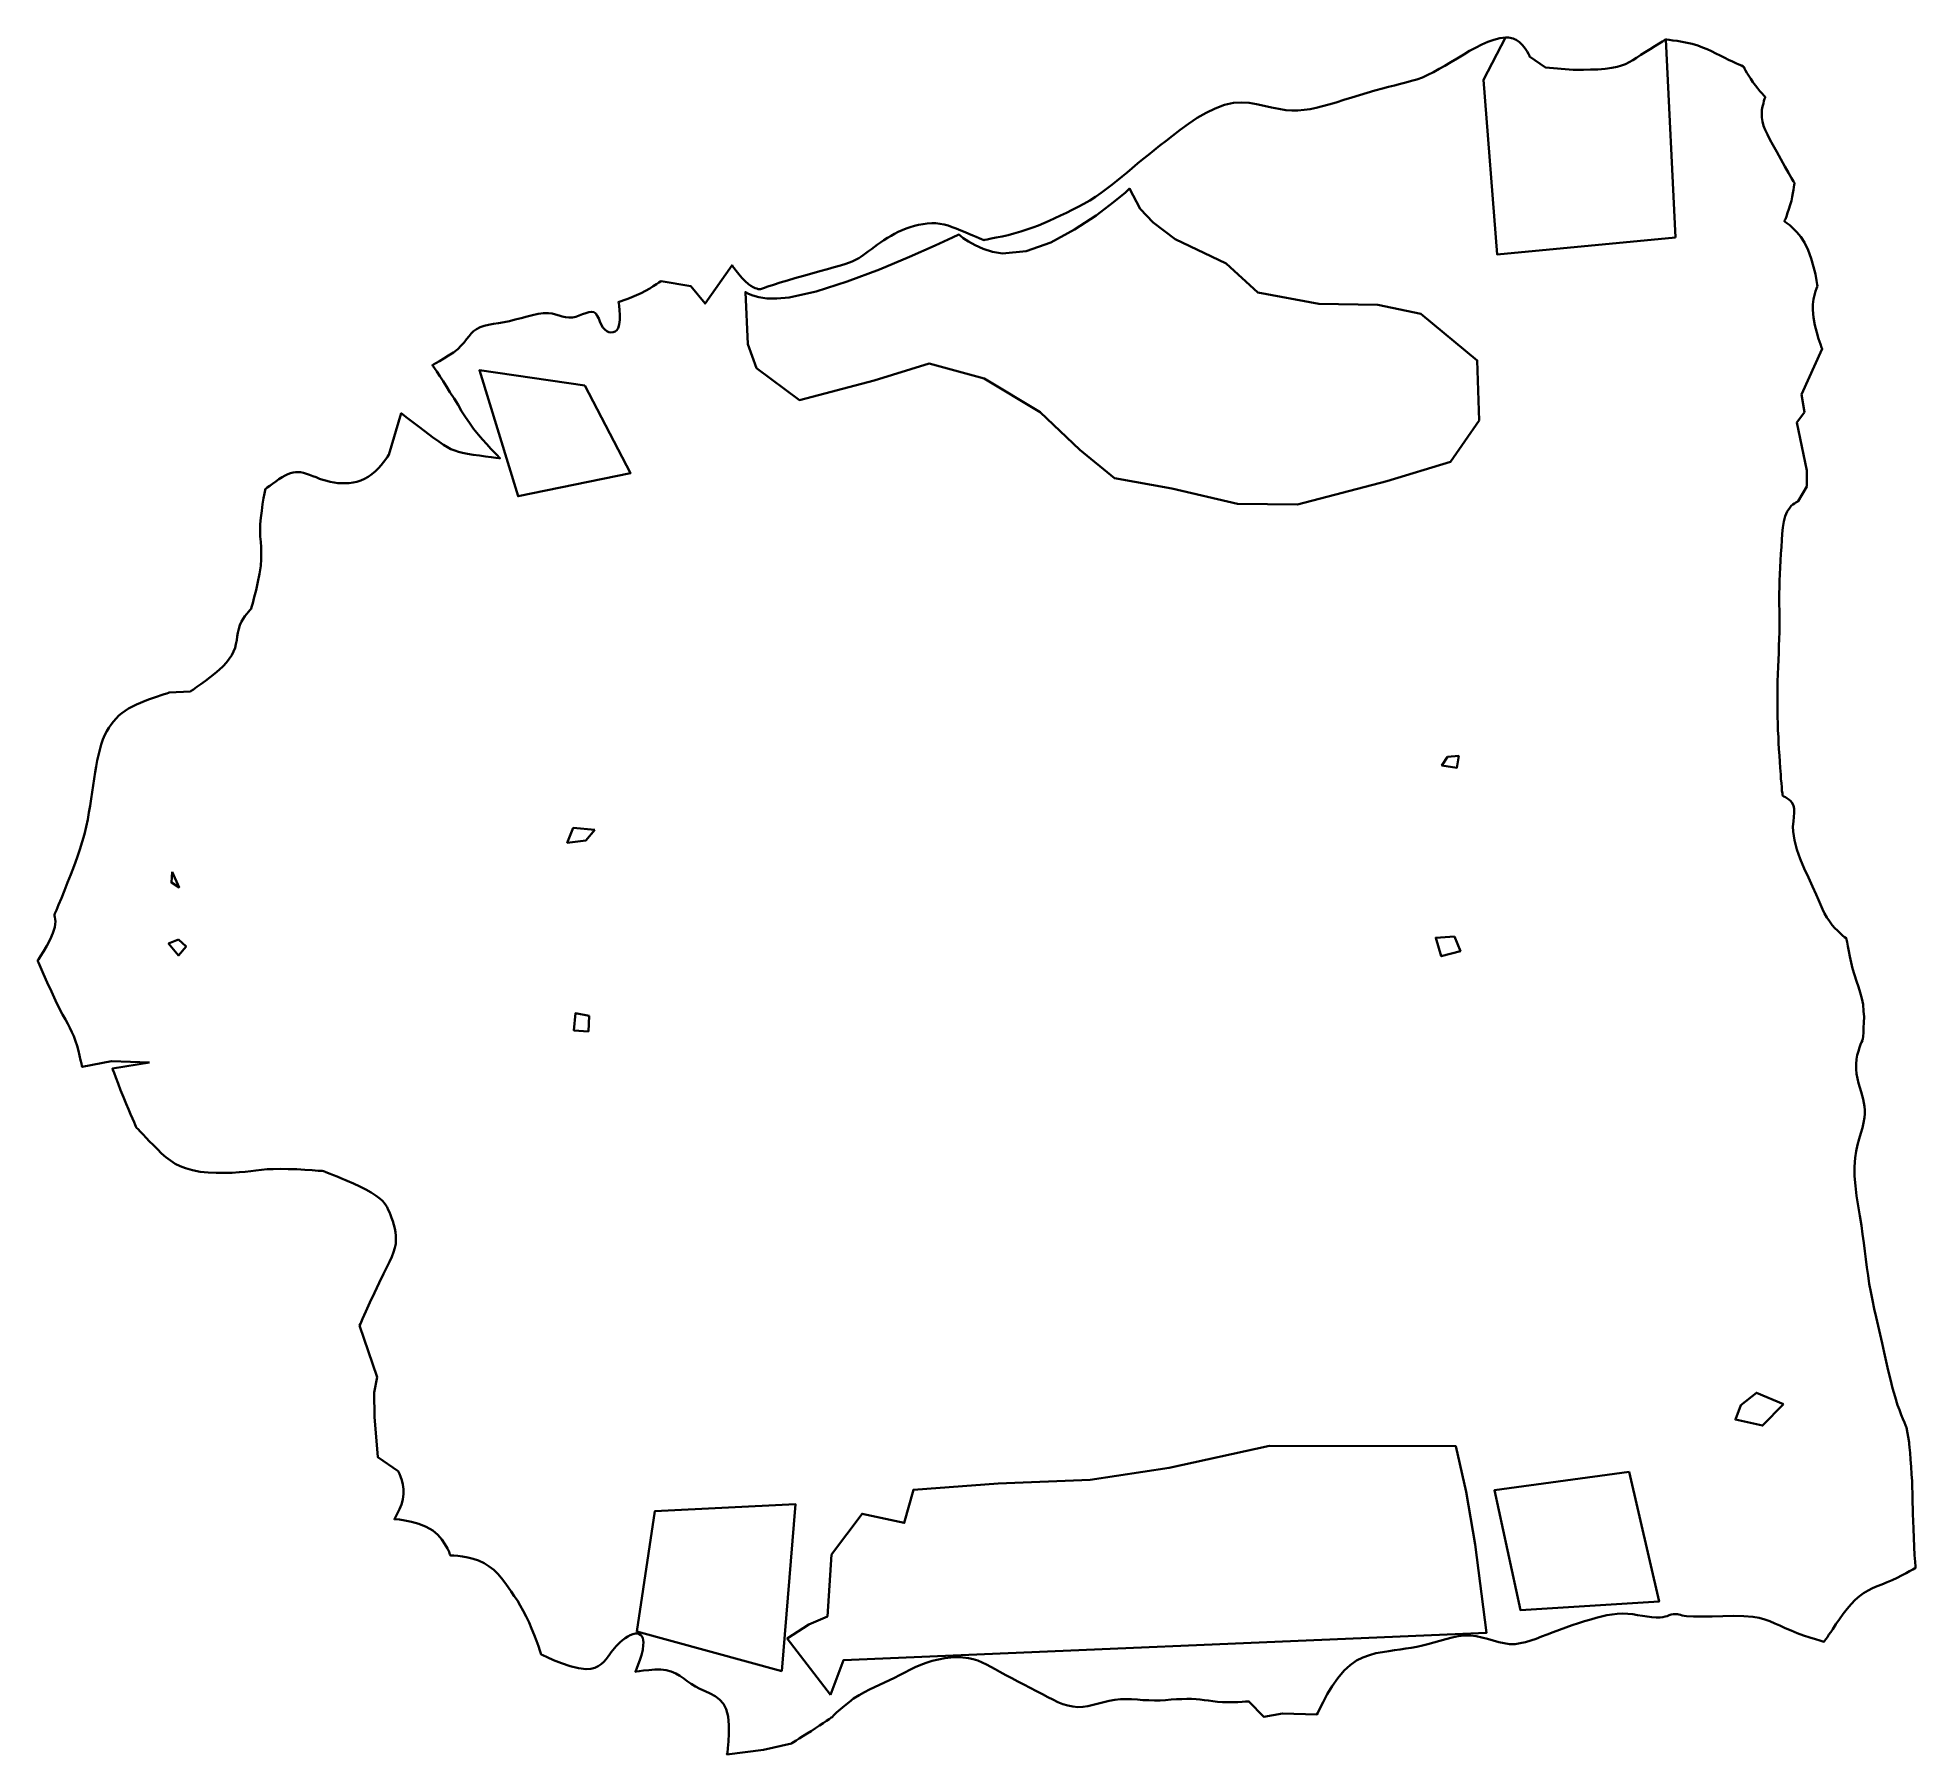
# Model space of a CAD drawing. Extents: x 0 to 9384, y -8582 to 0.
import ezdxf

# ---------------------------------------------------------------- set-up
doc = ezdxf.new("R2010")
doc.units = 0
doc.linetypes.add('Solid', pattern=[0])
for name, color, linetype in [('zone_0_q2', 7, 'Continuous'), ('zone_1_q3', 7, 'Continuous'), ('zone_2_q1', 7, 'Continuous'), ('zone_3_q3', 7, 'Continuous'), ('zone_4_q3', 7, 'Continuous'), ('zone_5_q2', 7, 'Continuous'), ('zone_6_q3', 7, 'Continuous')]:
    doc.layers.add(name, color=color, linetype=linetype)

msp = doc.modelspace()

# ---------------------------------------------------------------- linework, layer by layer
at = {"color": 0, "linetype": 'Solid', "lineweight": 35}
for points in [[(559, -5124), (370, -5117), (223, -5145), (222, -5140), (219, -5128), (215, -5111), (210, -5089), (204, -5065), (198, -5040), (190, -5017), (182, -4992), (172, -4971), (162, -4950), (151, -4930), (139, -4908), (125, -4884), (110, -4855), (90, -4814), (69, -4769), (48, -4723), (29, -4681), (14, -4647), (4, -4623), (0, -4614), (4, -4608), (15, -4592), (29, -4569), (46, -4540), (63, -4508), (77, -4476), (86, -4446), (88, -4431), (89, -4418), (88, -4406), (87, -4397), (85, -4390), (84, -4386), (84, -4385), (86, -4378), (94, -4361), (105, -4335), (119, -4302), (134, -4264), (150, -4224), (166, -4184), (183, -4140), (198, -4098), (211, -4058), (223, -4020), (234, -3982), (243, -3945), (251, -3908), (257, -3874), (263, -3840), (268, -3806), (273, -3772), (278, -3738), (283, -3705), (288, -3672), (293, -3643), (298, -3614), (304, -3587), (311, -3560), (318, -3534), (327, -3509), (337, -3486), (346, -3467), (356, -3450), (367, -3433), (379, -3418), (392, -3403), (406, -3389), (421, -3377), (437, -3365), (455, -3354), (474, -3343), (494, -3334), (514, -3325), (537, -3316), (560, -3307), (579, -3300), (599, -3293), (617, -3287), (633, -3282), (646, -3278), (654, -3275), (657, -3274), (764, -3268), (768, -3266), (779, -3258), (796, -3246), (816, -3232), (839, -3215), (863, -3197), (886, -3179), (908, -3160), (927, -3142), (944, -3124), (958, -3106), (970, -3088), (979, -3069), (987, -3050), (991, -3032), (995, -3013), (998, -2994), (1001, -2975), (1005, -2956), (1011, -2938), (1019, -2919), (1027, -2905), (1036, -2892), (1045, -2880), (1054, -2870), (1061, -2862), (1066, -2857), (1067, -2855), (1069, -2848), (1075, -2828), (1083, -2798), (1092, -2762), (1101, -2721), (1109, -2680), (1115, -2641), (1118, -2607), (1118, -2577), (1117, -2548), (1115, -2521), (1113, -2494), (1112, -2464), (1113, -2432), (1115, -2400), (1120, -2366), (1124, -2333), (1129, -2303), (1134, -2279), (1137, -2263), (1138, -2257), (1141, -2255), (1148, -2249), (1160, -2240), (1174, -2230), (1190, -2219), (1206, -2208), (1223, -2197), (1237, -2189), (1251, -2182), (1264, -2177), (1277, -2174), (1289, -2172), (1301, -2172), (1314, -2173), (1329, -2176), (1344, -2180), (1359, -2186), (1376, -2192), (1392, -2198), (1409, -2205), (1426, -2211), (1445, -2216), (1463, -2221), (1482, -2224), (1501, -2227), (1520, -2228), (1538, -2228), (1557, -2227), (1577, -2224), (1596, -2220), (1615, -2214), (1634, -2206), (1652, -2196), (1670, -2183), (1688, -2168), (1703, -2153), (1717, -2138), (1729, -2122), (1740, -2108), (1749, -2096), (1754, -2088), (1756, -2086), (1817, -1878), (1824, -1883), (1842, -1897), (1869, -1918), (1902, -1943), (1937, -1970), (1973, -1997), (2005, -2020), (2028, -2035), (2048, -2047), (2066, -2057), (2085, -2064), (2104, -2071), (2124, -2076), (2149, -2080), (2177, -2085), (2208, -2089), (2239, -2094), (2267, -2097), (2290, -2100), (2305, -2102), (2311, -2103), (2307, -2099), (2298, -2089), (2283, -2074), (2265, -2055), (2245, -2033), (2223, -2010), (2203, -1986), (2179, -1956), (2158, -1926), (2138, -1897), (2119, -1867), (2101, -1836), (2082, -1805), (2061, -1772), (2044, -1745), (2027, -1718), (2010, -1692), (1996, -1670), (1984, -1653), (1976, -1641), (1973, -1637), (1978, -1634), (1990, -1628), (2008, -1618), (2030, -1605), (2054, -1590), (2078, -1574), (2100, -1557), (2117, -1540), (2132, -1524), (2144, -1508), (2156, -1493), (2167, -1480), (2179, -1467), (2193, -1457), (2211, -1448), (2231, -1441), (2254, -1436), (2278, -1431), (2304, -1427), (2331, -1423), (2358, -1417), (2387, -1410), (2417, -1402), (2446, -1394), (2474, -1387), (2502, -1381), (2528, -1377), (2553, -1377), (2571, -1380), (2589, -1384), (2606, -1389), (2622, -1394), (2639, -1398), (2656, -1400), (2673, -1399), (2690, -1396), (2707, -1390), (2723, -1383), (2739, -1377), (2754, -1373), (2768, -1371), (2780, -1373), (2789, -1380), (2797, -1391), (2804, -1405), (2810, -1420), (2817, -1435), (2825, -1449), (2835, -1460), (2844, -1467), (2855, -1472), (2865, -1474), (2876, -1473), (2886, -1470), (2894, -1463), (2901, -1453), (2907, -1434), (2910, -1411), (2910, -1386), (2908, -1362), (2906, -1341), (2904, -1327), (2903, -1322), (2906, -1321), (2916, -1318), (2930, -1313), (2949, -1306), (2970, -1298), (2993, -1288), (3016, -1277), (3038, -1266), (3059, -1254), (3077, -1243), (3093, -1233), (3105, -1225), (3113, -1219), (3116, -1217), (3264, -1242), (3336, -1330), (3471, -1138), (3473, -1142), (3480, -1151), (3491, -1166), (3504, -1183), (3519, -1201), (3536, -1218), (3553, -1233), (3565, -1241), (3576, -1247), (3586, -1252), (3594, -1255), (3601, -1257), (3605, -1258), (3607, -1258), (3612, -1257), (3627, -1252), (3649, -1245), (3678, -1236), (3711, -1225), (3747, -1214), (3784, -1203), (3827, -1191), (3869, -1179), (3909, -1168), (3947, -1158), (3981, -1148), (4012, -1139), (4039, -1131), (4052, -1126), (4063, -1122), (4074, -1118), (4084, -1113), (4094, -1108), (4104, -1102), (4114, -1096), (4126, -1087), (4139, -1078), (4153, -1068), (4167, -1057), (4182, -1046), (4197, -1035), (4212, -1024), (4229, -1012), (4247, -1001), (4265, -991), (4283, -981), (4301, -971), (4321, -963), (4340, -955), (4361, -947), (4382, -941), (4403, -936), (4425, -932), (4446, -929), (4468, -928), (4489, -928), (4509, -931), (4530, -935), (4550, -940), (4571, -947), (4591, -955), (4613, -964), (4636, -973), (4654, -981), (4673, -989), (4690, -996), (4705, -1003), (4717, -1008), (4725, -1011), (4728, -1012), (4733, -1011), (4746, -1009), (4766, -1005), (4791, -1000), (4820, -994), (4850, -987), (4879, -979), (4913, -970), (4944, -960), (4973, -950), (5001, -939), (5028, -928), (5055, -916), (5083, -903), (5112, -890), (5141, -876), (5170, -862), (5200, -847), (5229, -831), (5259, -814), (5287, -796), (5315, -777), (5342, -757), (5368, -737), (5394, -716), (5420, -695), (5445, -674), (5470, -653), (5497, -630), (5524, -608), (5551, -586), (5579, -563), (5608, -540), (5639, -516), (5671, -491), (5710, -461), (5752, -431), (5795, -402), (5840, -376), (5885, -354), (5931, -337), (5976, -327), (6015, -325), (6054, -327), (6092, -333), (6129, -341), (6166, -350), (6202, -357), (6237, -363), (6268, -365), (6298, -365), (6329, -362), (6359, -358), (6390, -351), (6421, -343), (6453, -335), (6490, -324), (6528, -312), (6567, -300), (6606, -288), (6644, -276), (6682, -265), (6720, -255), (6751, -247), (6781, -240), (6810, -232), (6838, -225), (6866, -217), (6893, -209), (6920, -199), (6948, -186), (6976, -173), (7004, -157), (7033, -141), (7063, -123), (7094, -104), (7127, -84), (7156, -67), (7186, -51), (7217, -35), (7247, -22), (7277, -11), (7307, -3), (7335, 0), (7343, 0), (7351, 0), (7359, -1), (7366, -3), (7374, -5), (7381, -8), (7388, -11), (7405, -23), (7420, -38), (7433, -54), (7443, -69), (7450, -82), (7455, -91), (7456, -95), (7535, -149), (7673, -161), (7680, -161), (7699, -161), (7726, -161), (7760, -160), (7797, -159), (7833, -156), (7867, -152), (7893, -147), (7915, -140), (7935, -133), (7953, -123), (7971, -113), (7990, -101), (8011, -87), (8034, -73), (8058, -58), (8081, -43), (8103, -30), (8120, -19), (8132, -12), (8136, -10), (8141, -10), (8153, -12), (8171, -14), (8193, -17), (8218, -21), (8244, -26), (8269, -32), (8296, -40), (8320, -49), (8343, -58), (8365, -68), (8386, -79), (8408, -90), (8432, -102), (8450, -111), (8469, -120), (8486, -128), (8502, -135), (8514, -140), (8523, -144), (8526, -145), (8527, -147), (8530, -154), (8535, -164), (8542, -177), (8551, -191), (8561, -207), (8572, -223), (8584, -239), (8596, -254), (8607, -268), (8618, -280), (8626, -289), (8631, -295), (8633, -297), (8633, -299), (8630, -306), (8627, -317), (8624, -330), (8620, -345), (8617, -361), (8616, -377), (8616, -399), (8619, -420), (8624, -441), (8633, -462), (8644, -485), (8657, -510), (8672, -537), (8692, -572), (8712, -608), (8732, -644), (8750, -676), (8765, -703), (8775, -720), (8779, -727), (8779, -729), (8778, -737), (8777, -748), (8775, -762), (8772, -778), (8768, -796), (8764, -816), (8758, -837), (8752, -858), (8745, -877), (8739, -894), (8734, -907), (8730, -915), (8729, -918), (8733, -921), (8742, -927), (8756, -938), (8773, -954), (8792, -973), (8811, -996), (8829, -1024), (8848, -1063), (8863, -1104), (8875, -1146), (8884, -1183), (8890, -1214), (8893, -1235), (8894, -1243), (8893, -1246), (8889, -1254), (8885, -1268), (8880, -1287), (8875, -1308), (8872, -1334), (8872, -1361), (8875, -1399), (8882, -1437), (8891, -1474), (8900, -1506), (8909, -1532), (8915, -1549), (8918, -1556), (8814, -1784), (8830, -1873), (8791, -1925), (8842, -2164), (8842, -2244), (8798, -2318), (8797, -2319), (8793, -2321), (8787, -2324), (8780, -2329), (8772, -2334), (8763, -2341), (8756, -2350), (8743, -2369), (8733, -2393), (8726, -2419), (8722, -2449), (8718, -2480), (8716, -2512), (8714, -2545), (8712, -2580), (8710, -2614), (8708, -2649), (8706, -2682), (8705, -2715), (8704, -2748), (8703, -2779), (8703, -2807), (8703, -2835), (8704, -2862), (8704, -2889), (8704, -2917), (8704, -2945), (8704, -2973), (8703, -3006), (8702, -3040), (8701, -3075), (8699, -3111), (8698, -3146), (8696, -3182), (8695, -3218), (8694, -3254), (8694, -3290), (8694, -3325), (8694, -3360), (8695, -3395), (8696, -3429), (8697, -3463), (8699, -3495), (8700, -3526), (8702, -3557), (8704, -3589), (8706, -3620), (8708, -3651), (8711, -3683), (8712, -3706), (8714, -3727), (8716, -3747), (8717, -3764), (8719, -3778), (8719, -3786), (8720, -3789), (8721, -3790), (8726, -3793), (8734, -3797), (8742, -3802), (8751, -3808), (8760, -3816), (8767, -3824), (8775, -3839), (8778, -3856), (8778, -3875), (8776, -3896), (8774, -3918), (8772, -3943), (8773, -3969), (8779, -4012), (8792, -4058), (8808, -4105), (8828, -4153), (8849, -4199), (8869, -4243), (8888, -4284), (8899, -4310), (8910, -4334), (8920, -4357), (8930, -4378), (8941, -4398), (8954, -4417), (8968, -4436), (8981, -4451), (8995, -4464), (9008, -4477), (9020, -4488), (9030, -4496), (9037, -4502), (9039, -4504), (9040, -4508), (9042, -4522), (9046, -4541), (9051, -4566), (9056, -4594), (9063, -4623), (9070, -4653), (9080, -4685), (9090, -4716), (9099, -4745), (9108, -4774), (9116, -4804), (9122, -4834), (9125, -4867), (9127, -4895), (9126, -4923), (9125, -4950), (9124, -4974), (9122, -4993), (9121, -5005), (9120, -5010), (9119, -5013), (9115, -5021), (9110, -5033), (9105, -5049), (9099, -5067), (9093, -5086), (9089, -5106), (9087, -5131), (9087, -5156), (9090, -5180), (9094, -5204), (9100, -5226), (9106, -5249), (9112, -5270), (9118, -5289), (9122, -5307), (9126, -5325), (9129, -5343), (9131, -5362), (9131, -5380), (9130, -5399), (9125, -5424), (9119, -5450), (9111, -5477), (9102, -5505), (9094, -5535), (9087, -5566), (9082, -5599), (9079, -5644), (9080, -5691), (9084, -5740), (9090, -5789), (9098, -5839), (9106, -5889), (9114, -5938), (9120, -5981), (9126, -6024), (9131, -6066), (9136, -6107), (9141, -6148), (9147, -6188), (9153, -6229), (9161, -6270), (9169, -6312), (9178, -6354), (9188, -6397), (9198, -6440), (9208, -6483), (9218, -6527), (9228, -6572), (9238, -6617), (9248, -6662), (9259, -6707), (9270, -6751), (9282, -6794), (9295, -6836), (9304, -6860), (9313, -6884), (9321, -6905), (9329, -6922), (9335, -6936), (9338, -6945), (9340, -6948), (9353, -7022), (9353, -7029), (9355, -7047), (9357, -7074), (9360, -7107), (9362, -7144), (9365, -7181), (9367, -7216), (9368, -7247), (9369, -7275), (9370, -7300), (9370, -7325), (9371, -7352), (9371, -7381), (9372, -7414), (9374, -7455), (9376, -7500), (9378, -7545), (9380, -7586), (9382, -7620), (9384, -7642), (9384, -7651), (9380, -7653), (9371, -7658), (9355, -7666), (9337, -7676), (9315, -7687), (9292, -7699), (9268, -7710), (9242, -7721), (9216, -7732), (9192, -7741), (9169, -7751), (9147, -7762), (9125, -7775), (9105, -7790), (9083, -7809), (9063, -7830), (9043, -7854), (9023, -7879), (9005, -7905), (8987, -7930), (8971, -7955), (8961, -7970), (8952, -7983), (8944, -7995), (8937, -8005), (8931, -8012), (8928, -8017), (8927, -8019), (8921, -8017), (8906, -8013), (8884, -8006), (8856, -7997), (8825, -7987), (8793, -7975), (8763, -7963), (8733, -7951), (8707, -7938), (8682, -7927), (8657, -7916), (8631, -7907), (8603, -7899), (8572, -7894), (8526, -7890), (8475, -7889), (8422, -7890), (8369, -7892), (8319, -7893), (8275, -7893), (8240, -7891), (8229, -7889), (8219, -7887), (8210, -7884), (8202, -7882), (8195, -7881), (8188, -7880), (8181, -7880), (8173, -7881), (8164, -7883), (8154, -7886), (8144, -7890), (8133, -7893), (8121, -7896), (8108, -7897), (8088, -7898), (8066, -7896), (8043, -7893), (8020, -7889), (7995, -7885), (7971, -7881), (7946, -7879), (7920, -7878), (7894, -7879), (7868, -7882), (7842, -7886), (7816, -7892), (7789, -7899), (7762, -7907), (7731, -7916), (7700, -7926), (7669, -7936), (7637, -7947), (7605, -7959), (7574, -7971), (7543, -7982), (7516, -7993), (7489, -8004), (7462, -8013), (7436, -8021), (7409, -8026), (7383, -8030), (7356, -8030), (7329, -8026), (7302, -8020), (7274, -8013), (7246, -8004), (7218, -7997), (7189, -7991), (7160, -7987), (7130, -7988), (7099, -7991), (7069, -7997), (7038, -8005), (7008, -8014), (6978, -8023), (6948, -8031), (6920, -8038), (6892, -8044), (6864, -8049), (6837, -8053), (6809, -8057), (6781, -8061), (6753, -8065), (6721, -8070), (6688, -8076), (6656, -8085), (6623, -8097), (6591, -8113), (6559, -8135), (6529, -8163), (6498, -8200), (6470, -8240), (6445, -8281), (6424, -8320), (6408, -8352), (6397, -8374), (6393, -8382), (6221, -8378), (6128, -8394), (6053, -8317), (6049, -8317), (6037, -8318), (6020, -8319), (5998, -8320), (5973, -8321), (5947, -8321), (5922, -8320), (5897, -8319), (5873, -8316), (5851, -8313), (5830, -8310), (5809, -8308), (5789, -8305), (5767, -8304), (5743, -8304), (5718, -8305), (5692, -8306), (5665, -8308), (5637, -8310), (5610, -8312), (5582, -8312), (5553, -8311), (5524, -8310), (5496, -8308), (5467, -8306), (5439, -8305), (5411, -8306), (5383, -8309), (5355, -8314), (5329, -8320), (5302, -8327), (5275, -8334), (5249, -8340), (5224, -8344), (5198, -8345), (5173, -8343), (5148, -8338), (5124, -8330), (5099, -8320), (5074, -8308), (5048, -8295), (5022, -8281), (4992, -8265), (4961, -8249), (4929, -8233), (4898, -8217), (4868, -8201), (4838, -8185), (4809, -8169), (4786, -8156), (4764, -8144), (4742, -8132), (4720, -8122), (4698, -8113), (4675, -8106), (4652, -8100), (4623, -8097), (4594, -8096), (4564, -8097), (4533, -8101), (4502, -8107), (4471, -8114), (4441, -8124), (4413, -8134), (4386, -8146), (4359, -8159), (4334, -8172), (4308, -8186), (4283, -8199), (4258, -8211), (4233, -8223), (4208, -8234), (4183, -8245), (4158, -8257), (4132, -8270), (4105, -8285), (4078, -8303), (4055, -8320), (4033, -8339), (4012, -8356), (3993, -8373), (3979, -8386), (3970, -8395), (3966, -8398), (3963, -8400), (3955, -8405), (3942, -8414), (3926, -8425), (3908, -8437), (3887, -8451), (3866, -8465), (3845, -8478), (3825, -8491), (3806, -8503), (3791, -8513), (3778, -8521), (3770, -8526), (3767, -8528), (3628, -8559), (3445, -8582), (3447, -8574), (3450, -8551), (3453, -8518), (3455, -8478), (3455, -8435), (3451, -8393), (3441, -8356), (3427, -8329), (3408, -8307), (3386, -8290), (3361, -8277), (3336, -8265), (3310, -8254), (3287, -8242), (3266, -8229), (3247, -8216), (3229, -8202), (3210, -8189), (3190, -8177), (3167, -8168), (3142, -8161), (3114, -8158), (3084, -8158), (3055, -8160), (3028, -8163), (3007, -8166), (2992, -8168), (2987, -8169), (2989, -8164), (2994, -8151), (3002, -8133), (3010, -8110), (3018, -8085), (3024, -8059), (3027, -8036), (3028, -8022), (3027, -8010), (3024, -8000), (3019, -7991), (3014, -7985), (3007, -7980), (2999, -7978), (2988, -7978), (2975, -7981), (2962, -7986), (2949, -7993), (2936, -8001), (2923, -8010), (2911, -8020), (2901, -8030), (2891, -8040), (2883, -8050), (2875, -8060), (2867, -8071), (2859, -8081), (2851, -8092), (2841, -8106), (2830, -8119), (2817, -8131), (2802, -8141), (2785, -8149), (2765, -8154), (2741, -8156), (2703, -8151), (2661, -8140), (2618, -8125), (2579, -8110), (2547, -8096), (2525, -8086), (2517, -8082), (2515, -8077), (2510, -8062), (2503, -8041), (2493, -8014), (2482, -7984), (2469, -7953), (2456, -7923), (2442, -7892), (2427, -7864), (2412, -7837), (2398, -7813), (2382, -7790), (2367, -7767), (2351, -7745), (2335, -7723), (2318, -7701), (2300, -7680), (2280, -7660), (2257, -7642), (2232, -7626), (2204, -7613), (2177, -7604), (2150, -7598), (2123, -7593), (2100, -7590), (2080, -7588), (2068, -7587), (2063, -7587), (2061, -7582), (2057, -7570), (2048, -7552), (2036, -7531), (2020, -7507), (2000, -7484), (1975, -7463), (1942, -7444), (1906, -7429), (1869, -7419), (1836, -7412), (1808, -7408), (1789, -7406), (1783, -7406), (1785, -7402), (1791, -7392), (1799, -7376), (1809, -7356), (1818, -7332), (1825, -7307), (1829, -7280), (1828, -7256), (1825, -7233), (1820, -7211), (1814, -7193), (1808, -7179), (1804, -7170), (1802, -7166), (1700, -7096), (1684, -6895), (1682, -6772), (1697, -6696), (1609, -6438), (1613, -6429), (1624, -6404), (1641, -6368), (1661, -6323), (1684, -6274), (1707, -6225), (1729, -6179), (1745, -6147), (1758, -6119), (1770, -6094), (1779, -6071), (1786, -6049), (1790, -6029), (1791, -6008), (1791, -5990), (1788, -5972), (1785, -5953), (1780, -5935), (1775, -5917), (1769, -5900), (1763, -5884), (1758, -5871), (1752, -5859), (1747, -5847), (1740, -5836), (1732, -5825), (1723, -5815), (1712, -5805), (1692, -5789), (1667, -5773), (1640, -5758), (1610, -5743), (1579, -5728), (1547, -5714), (1516, -5701), (1497, -5693), (1479, -5686), (1463, -5679), (1449, -5674), (1438, -5669), (1432, -5667), (1429, -5666), (1422, -5665), (1402, -5664), (1372, -5661), (1335, -5659), (1295, -5657), (1253, -5656), (1213, -5655), (1178, -5656), (1147, -5657), (1119, -5660), (1091, -5663), (1065, -5666), (1037, -5669), (1008, -5672), (972, -5674), (933, -5675), (893, -5675), (853, -5673), (813, -5669), (775, -5662), (740, -5652), (712, -5642), (687, -5629), (664, -5613), (641, -5596), (620, -5578), (599, -5557), (577, -5535), (560, -5518), (543, -5500), (527, -5483), (513, -5468), (503, -5457), (495, -5449), (493, -5446), (491, -5443), (488, -5435), (482, -5421), (474, -5403), (465, -5381), (454, -5357), (443, -5330), (429, -5296), (415, -5261), (402, -5228), (391, -5199), (382, -5175), (376, -5160), (374, -5154), (559, -5124)], [(2784, -3960), (2739, -4014), (2647, -4025), (2677, -3951), (2784, -3960)], [(672, -4170), (707, -4248), (669, -4224), (672, -4170)], [(7081, -4494), (7110, -4566), (7014, -4592), (6987, -4500), (7081, -4494)], [(705, -4508), (742, -4543), (705, -4588), (655, -4529), (705, -4508)], [(2756, -4890), (2753, -4968), (2680, -4963), (2688, -4877), (2756, -4890)], [(8725, -6831), (8620, -6938), (8484, -6908), (8512, -6836), (8589, -6774), (8725, -6831)]]:
    msp.add_lwpolyline(points, close=True, dxfattribs=at)
at = {"layer": 'zone_0_q2', "color": 2, "linetype": 'Solid', "lineweight": 35}
msp.add_lwpolyline([(5510, -857), (5575, -924), (5685, -1007), (5940, -1130), (6098, -1275), (6403, -1331), (6697, -1336), (6913, -1381), (7194, -1614), (7204, -1914), (7060, -2120), (6743, -2217), (6296, -2334), (5996, -2330), (5668, -2254), (5382, -2203), (5208, -2060), (5010, -1873), (4731, -1705), (4455, -1630), (4180, -1714), (3807, -1812), (3593, -1653), (3550, -1533), (3537, -1272), (3541, -1274), (3553, -1281), (3574, -1289), (3605, -1298), (3645, -1304), (3695, -1305), (3756, -1300), (3890, -1270), (4046, -1220), (4207, -1159), (4358, -1096), (4485, -1040), (4572, -1000), (4604, -985), (4610, -989), (4626, -1002), (4652, -1019), (4686, -1038), (4726, -1056), (4772, -1071), (4822, -1079), (4940, -1067), (5063, -1024), (5182, -960), (5290, -889), (5377, -823), (5436, -774), (5457, -755), (5510, -857)], close=True, dxfattribs=at)
at = {"layer": 'zone_1_q3', "color": 3, "linetype": 'Solid', "lineweight": 35}
msp.add_lwpolyline([(7954, -7170), (8103, -7818), (7410, -7860), (7280, -7261), (7954, -7170)], close=True, dxfattribs=at)
at = {"layer": 'zone_2_q1', "color": 40, "linetype": 'Solid', "lineweight": 35}
msp.add_lwpolyline([(7103, -3590), (7093, -3650), (7018, -3639), (7046, -3596), (7103, -3590)], close=True, dxfattribs=at)
at = {"layer": 'zone_3_q3', "color": 3, "linetype": 'Solid', "lineweight": 35}
msp.add_lwpolyline([(2735, -1740), (2963, -2177), (2401, -2293), (2208, -1663), (2735, -1740)], close=True, dxfattribs=at)
at = {"layer": 'zone_4_q3', "color": 3, "linetype": 'Solid', "lineweight": 35}
msp.add_lwpolyline([(3719, -8165), (2995, -7967), (3084, -7366), (3788, -7331), (3719, -8165)], close=True, dxfattribs=at)
at = {"layer": 'zone_5_q2', "color": 2, "linetype": 'Solid', "lineweight": 35}
msp.add_lwpolyline([(3963, -8284), (3746, -8002), (3854, -7932), (3947, -7892), (3967, -7583), (4120, -7379), (4331, -7425), (4377, -7259), (4800, -7228), (5260, -7210), (5654, -7149), (6156, -7040), (7087, -7041), (7139, -7270), (7184, -7533), (7241, -7974), (4027, -8111), (3963, -8284)], close=True, dxfattribs=at)
at = {"layer": 'zone_6_q3', "color": 3, "linetype": 'Solid', "lineweight": 35}
msp.add_lwpolyline([(8185, -999), (7294, -1085), (7225, -212), (7335, 0), (7343, 0), (7351, 0), (7359, -1), (7366, -3), (7374, -5), (7381, -8), (7388, -11), (7405, -23), (7420, -38), (7433, -54), (7443, -69), (7450, -82), (7455, -91), (7456, -95), (7535, -149), (7673, -161), (7680, -161), (7699, -161), (7726, -161), (7760, -160), (7797, -159), (7833, -156), (7867, -152), (7893, -147), (7915, -140), (7935, -133), (7953, -123), (7971, -113), (7990, -101), (8011, -87), (8034, -73), (8058, -58), (8081, -43), (8103, -30), (8120, -19), (8132, -12), (8136, -10), (8185, -999)], close=True, dxfattribs=at)

doc.saveas('drawing.dxf')
